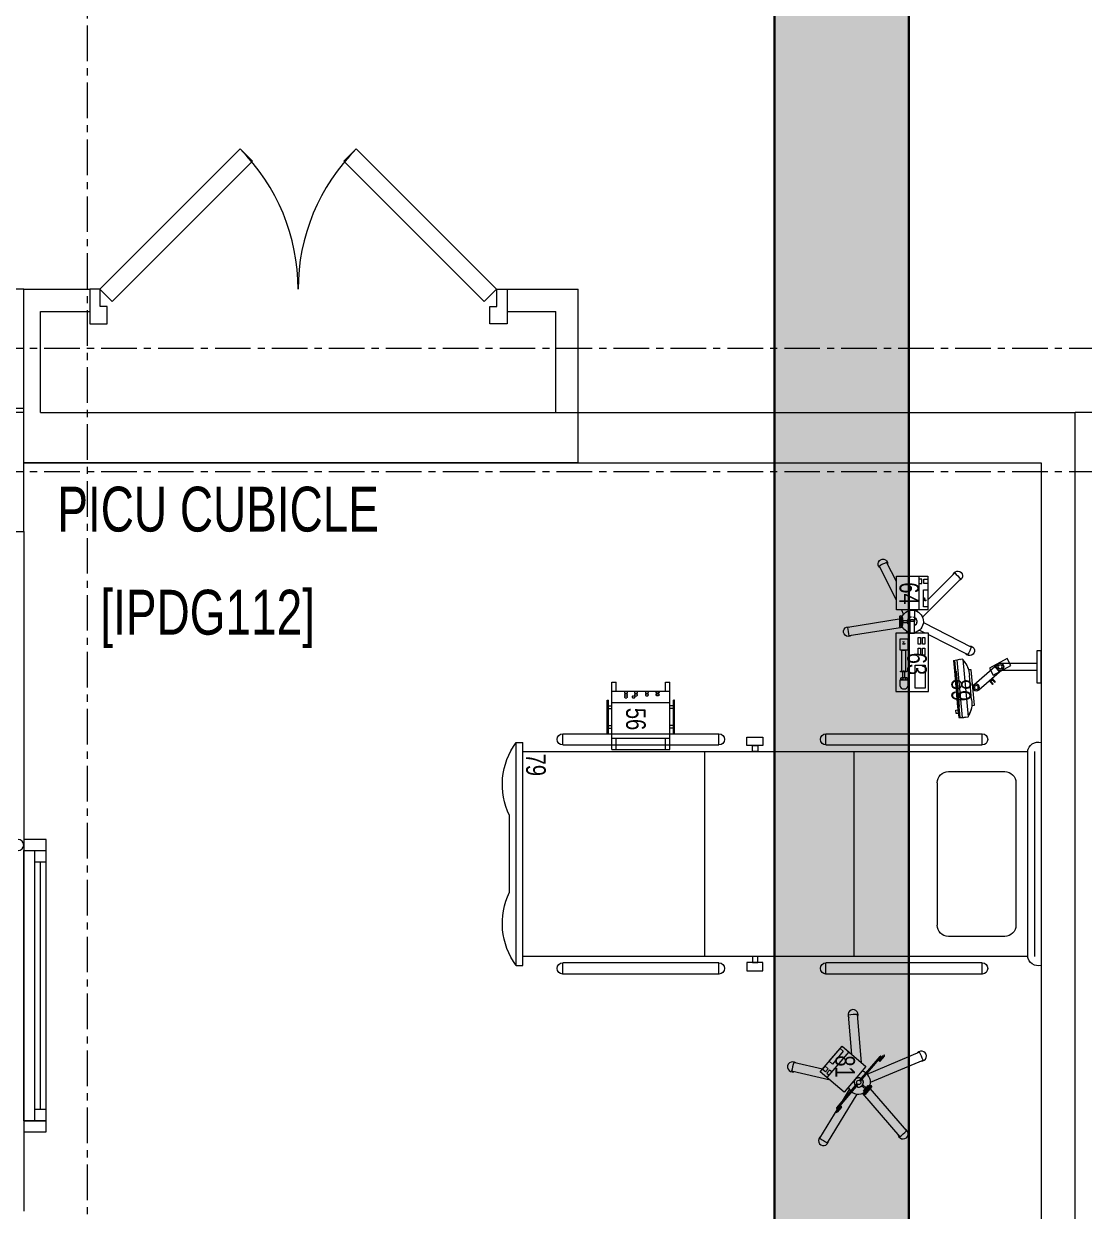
# Model space of a CAD drawing. Header units: millimetres. Extents: x 26027 to 581921, y 7230 to 233891.
# Drawn here: x 473314 to 478045, y 197198 to 202494 of the extents above; entities that cross this region are included whole.
import ezdxf

# ---------------------------------------------------------------- set-up
doc = ezdxf.new("R2010")
doc.units = ezdxf.units.MM
doc.header["$LTSCALE"] = 5
doc.linetypes.add('CENTER', pattern=[50.8, 31.75, -6.35, 6.35, -6.35])
doc.linetypes.add('HIDDEN2', pattern=[0.1875, 0.125, -0.0625])
for name, color, linetype, lineweight in [('01-Ground Floor$0$RE.A-opening-wood-door', 252, 'Continuous', 0), ('72_EGR_BASE_TEXT', 252, 'Continuous', 5), ('Aluminum', 252, 'Continuous', 5), ('E-ELEC-EQPM-2', 85, 'Continuous', 30), ('Medical Equipment and Furniture', 252, 'Continuous', 0), ('Medical Equipment and Furniture1', 252, 'Continuous', 5), ('Medical Equipment and Furniture2', 252, 'Continuous', 13), ('Proj', 252, 'HIDDEN2', 5), ('Structure', 252, 'Continuous', 5), ('Walls', 252, 'Continuous', 5), ('Wooden Joinery', 252, 'Continuous', 5)]:
    doc.layers.add(name, color=color, linetype=linetype, lineweight=lineweight)
doc.layers.add('axes', color=252, linetype='Continuous')
doc.layers.add('E-PW', color=7, linetype='Continuous', lineweight=30, true_color=0x4e7e3e)
doc.layers.add('EXF', color=7, linetype='Continuous', lineweight=30, true_color=0x4e7e3e)
doc.styles.add('list_ghTextstyle', font='romans.shx', dxfattribs={"height": 0.25})
doc.styles.add('X3G_ENTITY_257CFD', font='swisscl.ttf', dxfattribs={"height": 200})
doc.styles.add('X3G_ENTITY_2587EA', font='swisscl.ttf', dxfattribs={"height": 200})
pattern_1 = [(0, (368880, 104830), (63.5, 63.5), [31.75, -95.25]), (90, (368895.875, 104814.125), (-63.5, 63.5), [31.75, -95.25])]

# ---------------------------------------------------------------- blocks, each defined once
blk = doc.blocks.new('IC.1')
at = {"layer": 'Medical Equipment and Furniture1'}
for p, q in [((42.4872, -10.88), (41.4928, -10.88)), ((42.4472, -10.91), (41.5328, -10.91)), ((42.4472, -10.91), (41.5328, -10.91)), ((42.4472, -10.91), (41.5328, -10.91)), ((41.5328, -10.94), (41.5328, -13.1914)), ((42.4472, -10.94), (41.5328, -10.94)), ((42.4472, -13.1914), (42.4472, -10.94)), ((42.3077, -10.9923), (41.6724, -10.9923)), ((41.6224, -11.0423), (41.6224, -11.2937)), ((42.3577, -11.2937), (42.3577, -11.0423)), ((41.4542, -11.1429), (41.4542, -11.8396)), ((41.4542, -11.1429), (41.5042, -11.1429)), ((41.5042, -11.1429), (41.5042, -11.8396)), ((42.4759, -11.1429), (42.5259, -11.1429)), ((42.4759, -11.8396), (42.4759, -11.1429)), ((42.5259, -11.8396), (42.5259, -11.1429)), ((42.3077, -11.3437), (41.6724, -11.3437)), ((41.5328, -11.7137), (42.4472, -11.7137)), ((41.4542, -11.8396), (41.5042, -11.8396)), ((42.4759, -11.8396), (42.5259, -11.8396)), ((41.5328, -12.0657), (42.4472, -12.0657)), ((41.4542, -12.3172), (41.4542, -13.0139)), ((41.4542, -12.3172), (41.5042, -12.3172)), ((41.5042, -12.3172), (41.5042, -13.0139)), ((42.4759, -12.3172), (42.5259, -12.3172)), ((42.4759, -13.0139), (42.4759, -12.3172)), ((42.5259, -13.0139), (42.5259, -12.3172)), ((41.5328, -12.3807), (42.4472, -12.3807)), ((41.4542, -13.0139), (41.5042, -13.0139)), ((42.4759, -13.0139), (42.5259, -13.0139)), ((41.4928, -13.1914), (42.4872, -13.1914)), ((41.4928, -13.2214), (41.4928, -13.1914)), ((41.4928, -13.2214), (42.4872, -13.2214)), ((42.4872, -13.2214), (42.4872, -13.1914)), ((41.8192, -13.2514), (42.1609, -13.2514))]:
    blk.add_line(p, q, dxfattribs=at)
for points in [[(41.4689, -12.1927), (41.4689, -12.1212), (41.5064, -12.1212), (41.5064, -12.1927)], [(42.5112, -12.1927), (42.5112, -12.1212), (42.4737, -12.1212), (42.4737, -12.1927)], [(41.5064, -12.1674), (41.5064, -12.1434), (41.5328, -12.1434), (41.5328, -12.1674)], [(42.4737, -12.1674), (42.4737, -12.1434), (42.4472, -12.1434), (42.4472, -12.1674)]]:
    blk.add_lwpolyline(points, close=True, dxfattribs=at)
for centre, radius, start, end in [((41.539, -10.8926), 0.0478, 164.7401, 262.6401), ((42.4411, -10.8926), 0.0478, 277.3599, 15.2599), ((41.6724, -11.0423), 0.05, 90, 180), ((42.3077, -11.0423), 0.05, 0, 90), ((41.4792, -11.1429), 0.025, 0, 180), ((42.5009, -11.1429), 0.025, 0, 180), ((41.6724, -11.2937), 0.05, 180, 270), ((42.3077, -11.2937), 0.05, 270, 0), ((41.4792, -11.8396), 0.025, 180, 0), ((42.5009, -11.8396), 0.025, 180, 0), ((41.4792, -12.3172), 0.025, 0, 180), ((42.5009, -12.3172), 0.025, 0, 180), ((41.4792, -13.0139), 0.025, 180, 0), ((42.5009, -13.0139), 0.025, 180, 0), ((41.6806, -12.9691), 0.3145, 233.3488, 296.1464), ((42.2995, -12.9691), 0.3145, 243.8536, 306.6512)]:
    blk.add_arc(centre, radius, start, end, dxfattribs=at)
blk = doc.blocks.new('Syringe')
at = {"layer": 'Medical Equipment and Furniture2', "color": 254}
for points in [[(42.9739, -11.5277), (42.7139, -11.5277), (42.7139, -11.3827), (42.9739, -11.3827), (42.9739, -11.5277)], [(42.7384, -11.5086), (42.7658, -11.5086), (42.7658, -11.475), (42.7384, -11.475)], [(42.779, -11.4899), (42.779, -11.487), (42.7748, -11.487), (42.7748, -11.5), (42.779, -11.5), (42.779, -11.497)], [(42.8023, -11.4899), (42.779, -11.4899)], [(42.8055, -11.4851), (42.8055, -11.48), (42.8023, -11.48), (42.8023, -11.5069), (42.8055, -11.5069), (42.8055, -11.5019)], [(42.8055, -11.5019), (42.8984, -11.5019), (42.8984, -11.4851), (42.8055, -11.4851)], [(42.8055, -11.4899), (42.8055, -11.497)], [(42.8055, -11.497), (42.8055, -11.4899)], [(42.8055, -11.497), (42.8055, -11.4899)], [(42.779, -11.497), (42.8023, -11.497)]]:
    blk.add_lwpolyline(points, dxfattribs=at)
for points in [[(42.8312, -11.3974), (42.7289, -11.3974), (42.7289, -11.4415), (42.8312, -11.4415)], [(42.9073, -11.3985), (42.8765, -11.3985), (42.8765, -11.4091), (42.9073, -11.4091)], [(42.9073, -11.4175), (42.8765, -11.4175), (42.8765, -11.4281), (42.9073, -11.4281)], [(42.956, -11.3985), (42.9252, -11.3985), (42.9252, -11.4091), (42.956, -11.4091)], [(42.956, -11.4175), (42.9252, -11.4175), (42.9252, -11.4281), (42.956, -11.4281)], [(42.7748, -11.487), (42.7658, -11.487), (42.7658, -11.4777), (42.7748, -11.4777)], [(42.9498, -11.475), (42.8984, -11.475), (42.8984, -11.5086), (42.9498, -11.5086)], [(42.7748, -11.4967), (42.7658, -11.4967), (42.7658, -11.5059), (42.7748, -11.5059)]]:
    blk.add_lwpolyline(points, close=True, dxfattribs=at)
at = {"layer": 'Medical Equipment and Furniture2', "color": 254, "extrusion": (0, 0, -1)}
blk.add_ellipse((42.7384, -11.4918), major_axis=(0, 0.0168), ratio=0.733735, start_param=3.141593, end_param=6.283185, dxfattribs=at)
blk = doc.blocks.new('Infusion')
at = {"layer": 'Medical Equipment and Furniture2', "color": 254}
for points in [[(43.0793, -11.3852), (43.0793, -11.5252), (43.2293, -11.5252), (43.2293, -11.3852), (43.0793, -11.3852)], [(43.1962, -11.4242), (43.1962, -11.4114), (43.215, -11.4114), (43.215, -11.4242)]]:
    blk.add_lwpolyline(points, dxfattribs=at)
for points in [[(43.0793, -11.3852), (43.0793, -11.4242), (43.2293, -11.4242), (43.2293, -11.3852)], [(43.0927, -11.3852), (43.0927, -11.404), (43.1673, -11.404), (43.1673, -11.3852)], [(43.1962, -11.3852), (43.1962, -11.4027), (43.215, -11.4027), (43.215, -11.3852)]]:
    blk.add_lwpolyline(points, close=True, dxfattribs=at)
blk = doc.blocks.new('Infusion Syringe')
at = {"layer": 'Medical Equipment and Furniture1'}
for p, q in [((42.9683, -11.3827), (42.8788, -11.2071)), ((43.0225, -11.4053), (42.9127, -11.1899)), ((43.0459, -11.409), (43.2169, -11.238)), ((43.1234, -11.3852), (43.2437, -11.2649)), ((42.9886, -11.4225), (42.9765, -11.3988)), ((43.0124, -11.4411), (43.017, -11.4365)), ((43.0234, -11.4354), (43.017, -11.4365)), ((43.0357, -11.4374), (43.0414, -11.4403)), ((43.0444, -11.4461), (43.0414, -11.4403)), ((43.0728, -11.4359), (43.0766, -11.432)), ((42.9753, -11.4431), (42.9739, -11.4433)), ((42.9838, -11.4812), (42.9765, -11.4824)), ((43.0175, -11.473), (43.0233, -11.476)), ((43.0297, -11.4749), (43.0233, -11.476)), ((43.0407, -11.4693), (43.0453, -11.4647)), ((43.0463, -11.4583), (43.0453, -11.4647)), ((43.0592, -11.4932), (43.0766, -11.502)), ((43.0791, -11.4595), (43.0793, -11.4596)), ((43.0006, -11.498), (42.9627, -11.7368)), ((43.0381, -11.5039), (43.0003, -11.7427)), ((43.1221, -11.5252), (43.2746, -11.6029)), ((43.2058, -11.5252), (43.2919, -11.5691))]:
    blk.add_line(p, q, dxfattribs=at)
for points in [[(43.0266, -11.4455), (43.0266, -11.4649), (42.9739, -11.4649), (42.9739, -11.4455)], [(43.0266, -11.4455), (43.0266, -11.4649), (43.0793, -11.4649), (43.0793, -11.4455)], [(43.043, -11.4963), (43.043, -11.5009), (43.0102, -11.5009), (43.0102, -11.4963)]]:
    blk.add_lwpolyline(points, close=True, dxfattribs=at)
for points in [[(43.0302, -11.4759), (43.0302, -11.4963), (43.0229, -11.4963), (43.0229, -11.4759)], [(43.0046, -11.5009), (43.0485, -11.5009)], [(43.0485, -11.5116), (43.0046, -11.5116)]]:
    blk.add_lwpolyline(points, dxfattribs=at)
for centre, radius, start, end in [((42.8958, -11.1985), 0.0214, 359.734, 234.266), ((43.0266, -11.4552), 0.2881, 113.2187, 120.7813), ((43.2303, -11.2515), 0.0214, 287.734, 162.266), ((43.0266, -11.4552), 0.2881, 41.2187, 48.7813), ((43.0266, -11.4552), 0.0501, 296.8163, 169.3714), ((43.0266, -11.4552), 0.021, 6.8276, 152.4616), ((43.0266, -11.4552), 0.0501, 190.6286, 243.1837), ((43.0266, -11.4552), 0.021, 207.5384, 353.1724), ((43.0266, -11.4552), 0.00972, 270, 90), ((43.2833, -11.586), 0.0214, 215.734, 90.266), ((43.0266, -11.4552), 0.2881, 329.2187, 336.7813), ((42.9815, -11.7398), 0.0214, 143.734, 18.266), ((43.0266, -11.4552), 0.2881, 257.2187, 264.7813)]:
    blk.add_arc(centre, radius, start, end, dxfattribs=at)
for centre in [(43.0046, -11.5062), (43.0101, -11.5062), (43.0156, -11.5062), (43.0211, -11.5062), (43.0266, -11.5062), (43.0321, -11.5062), (43.0375, -11.5062), (43.043, -11.5062), (43.0485, -11.5062)]:
    blk.add_ellipse(centre, major_axis=(0, -0.00537), ratio=0.510594, start_param=3.141593, end_param=9.424778, dxfattribs=at)
for name in ['Syringe', 'Infusion']:
    blk.add_blockref(name, (0, 0), dxfattribs=at)
blk = doc.blocks.new('IC.5')
at = {"layer": 'Medical Equipment and Furniture2', "color": 254}
for points in [[(31.601, -27.8325), (31.5106, -27.9394), (31.3961, -27.8425), (31.4865, -27.7356), (31.601, -27.8325)], [(31.4866, -27.7868), (31.4949, -27.777), (31.4805, -27.7649), (31.4723, -27.7746)]]:
    blk.add_lwpolyline(points, dxfattribs=at)
for points in [[(31.601, -27.8325), (31.5758, -27.8623), (31.4613, -27.7654), (31.4865, -27.7356)], [(31.5118, -27.757), (31.5005, -27.7703), (31.4862, -27.7582), (31.4974, -27.7449)], [(31.5908, -27.8238), (31.5786, -27.8382), (31.5217, -27.79), (31.5338, -27.7757)]]:
    blk.add_lwpolyline(points, close=True, dxfattribs=at)
blk = doc.blocks.new('IC.5 on Trolley')
at = {"layer": 'Medical Equipment and Furniture1'}
for p, q in [((31.4491, -27.7798), (31.4897, -27.6072)), ((31.4983, -27.7455), (31.5287, -27.6163)), ((31.3241, -27.8134), (31.1908, -27.7326)), ((31.3877, -27.8988), (31.1701, -27.7668)), ((31.3331, -27.8257), (31.3102, -27.8063)), ((31.3299, -27.8295), (31.307, -27.8101)), ((31.4309, -27.9028), (31.3236, -27.812)), ((31.4342, -27.899), (31.3268, -27.8081)), ((31.4084, -27.8646), (31.3558, -27.8327)), ((31.4203, -27.9024), (31.4217, -27.8961)), ((31.4224, -27.8955), (31.4217, -27.8961)), ((31.4267, -27.8918), (31.4262, -27.8922)), ((31.4381, -27.887), (31.4445, -27.8865)), ((31.4501, -27.8899), (31.4445, -27.8865)), ((31.4485, -27.9111), (31.5558, -28.002)), ((31.4582, -27.8992), (31.4607, -27.9052)), ((31.4592, -27.9115), (31.4607, -27.9052)), ((31.5272, -27.9198), (31.7436, -27.9018)), ((31.5637, -27.8766), (31.7403, -27.8619)), ((31.3897, -27.9237), (31.1969, -28.0898)), ((31.4119, -27.9573), (31.223, -28.1201)), ((31.4213, -27.9147), (31.4238, -27.9207)), ((31.4293, -27.9241), (31.4238, -27.9207)), ((31.4401, -27.9597), (31.5386, -28.1944)), ((31.4414, -27.9269), (31.4479, -27.9264)), ((31.4453, -27.9149), (31.5526, -28.0058)), ((31.4528, -27.9221), (31.4479, -27.9264)), ((31.477, -27.9442), (31.5755, -28.1789)), ((31.49, -27.9229), (31.491, -27.9228)), ((31.5343, -28.0025), (31.5572, -28.0219)), ((31.5375, -27.9987), (31.5604, -28.0181))]:
    blk.add_line(p, q, dxfattribs=at)
for points in [[(31.42, -27.9642), (31.3865, -27.9358)], [(31.3935, -27.9276), (31.427, -27.956)], [(31.4291, -27.9251), (31.416, -27.9407), (31.4104, -27.936), (31.4235, -27.9204)]]:
    blk.add_lwpolyline(points, dxfattribs=at)
blk.add_lwpolyline([(31.4257, -27.949), (31.4227, -27.9524), (31.3977, -27.9312), (31.4006, -27.9278)], close=True, dxfattribs=at)
blk.add_circle((31.4397, -27.907), 0.00972, dxfattribs=at)
for centre, radius, start, end in [((31.5092, -27.6118), 0.0225, 319.4884, 194.0205), ((31.4397, -27.907), 0.3033, 72.9732, 80.5358), ((31.1804, -27.7497), 0.0225, 31.4884, 266.0205), ((31.4397, -27.907), 0.3033, 144.9732, 152.5358), ((31.3086, -27.8082), 0.0025, 49.7545, 229.7545), ((31.3216, -27.8134), 0.0025, 269.5762, 49.7545), ((31.3252, -27.8101), 0.0025, 49.7545, 229.7545), ((31.3315, -27.8276), 0.0025, 229.7545, 49.7545), ((31.3343, -27.8243), 0.0025, 49.7545, 187.0501), ((31.7419, -27.8818), 0.0225, 247.4884, 122.0205), ((31.4397, -27.907), 0.0527, 116.2434, 202.9382), ((31.4397, -27.907), 0.021, 146.5821, 312.9269), ((31.4397, -27.907), 0.021, 326.5821, 132.9269), ((31.4397, -27.907), 0.3033, 0.9732, 8.5358), ((31.4397, -27.907), 0.0527, 256.5708, 343.2656), ((31.5359, -28.0006), 0.0025, 49.7545, 229.7545), ((31.5387, -27.9973), 0.0025, 272.4588, 49.7545), ((31.5515, -28.008), 0.0025, 49.7545, 189.9328), ((31.5542, -28.0039), 0.0025, 229.7545, 49.7545), ((31.5588, -28.02), 0.0025, 229.7545, 49.7545), ((31.21, -28.1049), 0.0225, 103.4884, 338.0205), ((31.4397, -27.907), 0.3033, 216.9732, 224.5358), ((31.557, -28.1866), 0.0225, 175.4884, 50.0205), ((31.4397, -27.907), 0.3033, 288.9732, 296.5358)]:
    blk.add_arc(centre, radius, start, end, dxfattribs=at)
for centre in [(31.39, -27.9317), (31.3942, -27.9353), (31.3984, -27.9388), (31.4026, -27.9424), (31.4067, -27.9459), (31.4109, -27.9495), (31.4151, -27.953), (31.4193, -27.9566), (31.4235, -27.9601)]:
    blk.add_ellipse(centre, major_axis=(0.00347, 0.0041), ratio=0.510594, dxfattribs=at)
blk.add_blockref('IC.5', (0, 0), dxfattribs=at)
blk = doc.blocks.new('ME17423-P')
at = {"layer": 'Medical Equipment and Furniture1'}
for p, q in [((0.26, 0), (0, 0)), ((0, 0), (0, -0.3)), ((0.02, 0), (0.02, -0.05)), ((0.24, 0), (0.24, -0.05)), ((0.26, 0), (0.26, -0.3)), ((0.26, -0.05), (0, -0.05)), ((0.24, -0.02), (0.02, -0.02)), ((-0.02, -0.07), (-0.02, -0.22)), ((-0.02, -0.07), (-0.015, -0.07)), ((-0.015, -0.07), (-0.015, -0.22)), ((-0.015, -0.095), (0, -0.095)), ((0.275, -0.095), (0.26, -0.095)), ((0.275, -0.07), (0.275, -0.22)), ((0.28, -0.07), (0.275, -0.07)), ((0.28, -0.07), (0.28, -0.22)), ((-0.015, -0.1075), (0, -0.1075)), ((0.275, -0.1075), (0.26, -0.1075)), ((-0.015, -0.1825), (0, -0.1825)), ((-0.015, -0.195), (0, -0.195)), ((0.26, -0.21), (0, -0.21)), ((0.275, -0.1825), (0.26, -0.1825)), ((0.275, -0.195), (0.26, -0.195)), ((-0.02, -0.22), (-0.015, -0.22)), ((0.26, -0.26), (0, -0.26)), ((0.02, -0.26), (0.02, -0.3)), ((0.24, -0.26), (0.24, -0.3)), ((0.28, -0.22), (0.275, -0.22)), ((0.02, -0.3), (0, -0.3)), ((0.26, -0.3), (0.24, -0.3))]:
    blk.add_line(p, q, dxfattribs=at)
for points in [[(0.0623, -0.2435, -0.14448), (0.0618, -0.2451, -0.107176), (0.0603, -0.2466, -0.077753), (0.0582, -0.2475, -0.064938), (0.0555, -0.2479, -0.064938), (0.0528, -0.2475, -0.077753), (0.0508, -0.2466, -0.107176), (0.0492, -0.2451, -0.14448), (0.0488, -0.2435, -0.14448), (0.0492, -0.242, -0.107176), (0.0508, -0.2405, -0.077753), (0.0528, -0.2396, -0.064938), (0.0555, -0.2392, -0.064938), (0.0582, -0.2396, -0.077753), (0.0603, -0.2405, -0.107176), (0.0618, -0.242, -0.14448)], [(0.0623, -0.2529, -0.14448), (0.0618, -0.2544, -0.107176), (0.0603, -0.2559, -0.077753), (0.0582, -0.2568, -0.064938), (0.0555, -0.2572, -0.064938), (0.0528, -0.2568, -0.077753), (0.0508, -0.2559, -0.107176), (0.0492, -0.2544, -0.14448), (0.0488, -0.2529, -0.14448), (0.0492, -0.2513, -0.107176), (0.0508, -0.2498, -0.077753), (0.0528, -0.2489, -0.064938), (0.0555, -0.2485, -0.064938), (0.0582, -0.2489, -0.077753), (0.0603, -0.2498, -0.107176), (0.0618, -0.2513, -0.14448)]]:
    blk.add_lwpolyline(points, format="xyb", close=True, dxfattribs=at)
for centre, radius, start, end in [((0.0991, -0.2435), 0.00284, 147.1153, 180), ((0.0991, -0.2435), 0.00284, 180, 212.8847), ((0.0991, -0.2529), 0.00284, 147.1153, 180), ((0.0991, -0.2529), 0.00284, 180, 212.8847), ((0.101, -0.2447), 0.00507, 122.6457, 147.1153), ((0.101, -0.2423), 0.00507, 212.8847, 237.3543), ((0.101, -0.2541), 0.00507, 122.6457, 147.1153), ((0.101, -0.2517), 0.00507, 212.8847, 237.3543), ((0.1022, -0.2467), 0.00735, 104.8618, 122.6457), ((0.1022, -0.2404), 0.00735, 237.3543, 255.1382), ((0.1022, -0.256), 0.00735, 104.8618, 122.6457), ((0.1022, -0.2497), 0.00735, 237.3543, 255.1382), ((0.103, -0.2497), 0.0105, 90, 104.8618), ((0.103, -0.2374), 0.0105, 255.1382, 270), ((0.103, -0.259), 0.0105, 90, 104.8618), ((0.103, -0.2467), 0.0105, 255.1382, 270), ((0.103, -0.2497), 0.0105, 75.1382, 90), ((0.103, -0.2374), 0.0105, 270, 284.8618), ((0.103, -0.259), 0.0105, 75.1382, 90), ((0.103, -0.2467), 0.0105, 270, 284.8618), ((0.1039, -0.2467), 0.00735, 57.3543, 75.1382), ((0.1039, -0.2404), 0.00735, 284.8618, 302.6457), ((0.1039, -0.256), 0.00735, 57.3543, 75.1382), ((0.1039, -0.2497), 0.00735, 284.8618, 302.6457), ((0.1051, -0.2447), 0.00507, 32.8847, 57.3543), ((0.1051, -0.2423), 0.00507, 302.6457, 327.1153), ((0.1051, -0.2541), 0.00507, 32.8847, 57.3543), ((0.1051, -0.2517), 0.00507, 302.6457, 327.1153), ((0.107, -0.2435), 0.00284, 0, 32.8847), ((0.107, -0.2435), 0.00284, 327.1153, 360), ((0.107, -0.2529), 0.00284, 0, 32.8847), ((0.107, -0.2529), 0.00284, 327.1153, 360), ((0.1475, -0.2435), 0.00284, 147.1153, 180), ((0.1475, -0.2435), 0.00284, 180, 212.8847), ((0.1475, -0.2529), 0.00284, 147.1153, 180), ((0.1475, -0.2529), 0.00284, 180, 212.8847), ((0.1494, -0.2447), 0.00507, 122.6457, 147.1153), ((0.1494, -0.2423), 0.00507, 212.8847, 237.3543), ((0.1494, -0.2541), 0.00507, 122.6457, 147.1153), ((0.1494, -0.2517), 0.00507, 212.8847, 237.3543), ((0.1506, -0.2467), 0.00735, 104.8618, 122.6457), ((0.1506, -0.2404), 0.00735, 237.3543, 255.1382), ((0.1506, -0.256), 0.00735, 104.8618, 122.6457), ((0.1506, -0.2497), 0.00735, 237.3543, 255.1382), ((0.1514, -0.2497), 0.0105, 90, 104.8618), ((0.1514, -0.2374), 0.0105, 255.1382, 270), ((0.1514, -0.259), 0.0105, 90, 104.8618), ((0.1514, -0.2467), 0.0105, 255.1382, 270), ((0.1514, -0.2497), 0.0105, 75.1382, 90), ((0.1514, -0.2374), 0.0105, 270, 284.8618), ((0.1514, -0.259), 0.0105, 75.1382, 90), ((0.1514, -0.2467), 0.0105, 270, 284.8618), ((0.1522, -0.2467), 0.00735, 57.3543, 75.1382), ((0.1522, -0.2404), 0.00735, 284.8618, 302.6457), ((0.1522, -0.256), 0.00735, 57.3543, 75.1382), ((0.1522, -0.2497), 0.00735, 284.8618, 302.6457), ((0.1585, -0.2342), 0.00284, 147.1153, 180), ((0.1585, -0.2342), 0.00284, 180, 212.8847), ((0.1604, -0.2354), 0.00507, 122.6457, 147.1153), ((0.1604, -0.233), 0.00507, 212.8847, 237.3543), ((0.1534, -0.2447), 0.00507, 32.8847, 57.3543), ((0.1534, -0.2423), 0.00507, 302.6457, 327.1153), ((0.1534, -0.2541), 0.00507, 32.8847, 57.3543), ((0.1534, -0.2517), 0.00507, 302.6457, 327.1153), ((0.1616, -0.2373), 0.00735, 104.8618, 122.6457), ((0.1616, -0.2311), 0.00735, 237.3543, 255.1382), ((0.1553, -0.2435), 0.00284, 0, 32.8847), ((0.1553, -0.2435), 0.00284, 327.1153, 360), ((0.1553, -0.2529), 0.00284, 0, 32.8847), ((0.1553, -0.2529), 0.00284, 327.1153, 360), ((0.1624, -0.2404), 0.0105, 90, 104.8618), ((0.1624, -0.228), 0.0105, 255.1382, 270), ((0.1624, -0.2404), 0.0105, 75.1382, 90), ((0.1624, -0.228), 0.0105, 270, 284.8618), ((0.1632, -0.2373), 0.00735, 57.3543, 75.1382), ((0.1632, -0.2311), 0.00735, 284.8618, 302.6457), ((0.1645, -0.2354), 0.00507, 32.8847, 57.3543), ((0.1645, -0.233), 0.00507, 302.6457, 327.1153), ((0.1663, -0.2342), 0.00284, 0, 32.8847), ((0.1663, -0.2342), 0.00284, 327.1153, 0), ((0.1927, -0.2342), 0.00284, 147.1153, 180), ((0.1927, -0.2342), 0.00284, 180, 212.8847), ((0.1927, -0.2435), 0.00284, 147.1153, 180), ((0.1927, -0.2435), 0.00284, 180, 212.8847), ((0.1927, -0.2529), 0.00284, 147.1153, 180), ((0.1927, -0.2529), 0.00284, 180, 212.8847), ((0.1945, -0.2354), 0.00507, 122.6457, 147.1153), ((0.1945, -0.233), 0.00507, 212.8847, 237.3543), ((0.1945, -0.2447), 0.00507, 122.6457, 147.1153), ((0.1945, -0.2423), 0.00507, 212.8847, 237.3543), ((0.1945, -0.2541), 0.00507, 122.6457, 147.1153), ((0.1945, -0.2517), 0.00507, 212.8847, 237.3543), ((0.1958, -0.2373), 0.00735, 104.8618, 122.6457), ((0.1958, -0.2311), 0.00735, 237.3543, 255.1382), ((0.1958, -0.2467), 0.00735, 104.8618, 122.6457), ((0.1958, -0.2404), 0.00735, 237.3543, 255.1382), ((0.1958, -0.256), 0.00735, 104.8618, 122.6457), ((0.1958, -0.2497), 0.00735, 237.3543, 255.1382), ((0.1966, -0.2404), 0.0105, 90, 104.8618), ((0.1966, -0.228), 0.0105, 255.1382, 270), ((0.1966, -0.2497), 0.0105, 90, 104.8618), ((0.1966, -0.2374), 0.0105, 255.1382, 270), ((0.1966, -0.259), 0.0105, 90, 104.8618), ((0.1966, -0.2467), 0.0105, 255.1382, 270), ((0.1966, -0.2404), 0.0105, 75.1382, 90), ((0.1966, -0.228), 0.0105, 270, 284.8618), ((0.1966, -0.2497), 0.0105, 75.1382, 90), ((0.1966, -0.2374), 0.0105, 270, 284.8618), ((0.1966, -0.259), 0.0105, 75.1382, 90), ((0.1966, -0.2467), 0.0105, 270, 284.8618), ((0.1974, -0.2373), 0.00735, 57.3543, 75.1382), ((0.1974, -0.2311), 0.00735, 284.8618, 302.6457), ((0.1974, -0.2467), 0.00735, 57.3543, 75.1382), ((0.1974, -0.2404), 0.00735, 284.8618, 302.6457), ((0.1974, -0.256), 0.00735, 57.3543, 75.1382), ((0.1974, -0.2497), 0.00735, 284.8618, 302.6457), ((0.1986, -0.2354), 0.00507, 32.8847, 57.3543), ((0.1986, -0.233), 0.00507, 302.6457, 327.1153), ((0.1986, -0.2447), 0.00507, 32.8847, 57.3543), ((0.1986, -0.2423), 0.00507, 302.6457, 327.1153), ((0.1986, -0.2541), 0.00507, 32.8847, 57.3543), ((0.1986, -0.2517), 0.00507, 302.6457, 327.1153), ((0.2005, -0.2342), 0.00284, 0, 32.8847), ((0.2005, -0.2342), 0.00284, 327.1153, 360), ((0.2005, -0.2435), 0.00284, 0, 32.8847), ((0.2005, -0.2435), 0.00284, 327.1153, 360), ((0.2005, -0.2529), 0.00284, 0, 32.8847), ((0.2005, -0.2529), 0.00284, 327.1153, 360)]:
    blk.add_arc(centre, radius, start, end, dxfattribs=at)
blk = doc.blocks.new('IC.4')
at = {"layer": 'Medical Equipment and Furniture1'}
for p, q in [((31.2175, -28.0475), (31.214, -28.0706)), ((31.2152, -28.0625), (31.4716, -28.0865)), ((31.2152, -28.0625), (31.2652, -28.0672)), ((31.2167, -28.0528), (31.4722, -28.0766)), ((31.2175, -28.0475), (31.266, -28.052)), ((31.2653, -28.0595), (31.266, -28.0521)), ((31.2653, -28.0595), (31.266, -28.0521)), ((31.2653, -28.0595), (31.4231, -28.0741)), ((31.266, -28.0521), (31.4238, -28.0667)), ((31.4238, -28.0667), (31.4231, -28.0741)), ((31.4238, -28.0667), (31.4233, -28.0721)), ((31.4238, -28.0667), (31.4724, -28.0712)), ((31.4724, -28.0712), (31.4715, -28.0946)), ((31.2125, -28.0897), (31.2131, -28.0787)), ((31.2125, -28.0897), (31.2131, -28.0787)), ((31.4683, -28.1146), (31.2135, -28.0909)), ((31.2174, -28.0912), (31.2135, -28.0909)), ((31.2591, -28.1266), (31.2601, -28.1153)), ((31.2591, -28.1266), (31.2601, -28.1154)), ((31.3924, -28.1291), (31.2853, -28.1192)), ((31.4683, -28.1146), (31.4643, -28.1143)), ((31.4709, -28.1027), (31.4695, -28.1137)), ((31.4709, -28.1027), (31.4695, -28.1137)), ((31.3256, -28.1392), (31.2451, -28.2325)), ((31.4169, -28.1412), (31.2591, -28.1266)), ((31.4169, -28.1412), (31.2591, -28.1266)), ((31.2698, -28.2538), (31.3503, -28.1605)), ((31.4179, -28.13), (31.4169, -28.1412)), ((31.4179, -28.13), (31.4169, -28.1412)), ((31.2095, -28.2871), (31.2519, -28.209)), ((31.2826, -28.2257), (31.2401, -28.3037)), ((31.2519, -28.209), (31.2826, -28.2257)), ((31.2985, -28.2206), (31.3144, -28.2343)), ((31.3049, -28.2217), (31.3107, -28.2149)), ((31.3166, -28.2318), (31.3049, -28.2217)), ((31.3087, -28.2087), (31.3246, -28.2225)), ((31.3224, -28.225), (31.3107, -28.2149)), ((31.3246, -28.2225), (31.3224, -28.225)), ((31.2451, -28.2325), (31.2297, -28.2503)), ((31.2297, -28.2503), (31.2297, -28.4193)), ((31.2451, -28.2325), (31.2698, -28.2538)), ((31.2623, -28.2624), (31.2698, -28.2538)), ((31.2623, -28.4193), (31.2623, -28.2564)), ((31.3144, -28.2343), (31.3166, -28.2318)), ((31.2401, -28.3037), (31.2095, -28.2871)), ((31.2623, -28.3628), (31.2623, -28.3284)), ((31.2297, -28.4193), (31.2623, -28.4193))]:
    blk.add_line(p, q, dxfattribs=at)
for points in [[(31.4384, -28.0681), (31.4536, -28.0695), (31.4545, -28.0605), (31.4392, -28.0591)], [(31.3181, -28.4193), (31.3181, -28.4389), (31.174, -28.4389), (31.174, -28.4193)]]:
    blk.add_lwpolyline(points, close=True, dxfattribs=at)
for centre, radius in [((31.338, -28.1499), 0.0146), ((31.338, -28.1499), 0.00861), ((31.246, -28.2564), 0.0146), ((31.246, -28.2564), 0.00861)]:
    blk.add_circle(centre, radius, dxfattribs=at)
for centre, radius, start, end in [((31.2197, -28.0753), 0.00743, 140.4817, 206.7323), ((31.2197, -28.0753), 0.00743, 140.4817, 206.7323), ((31.2136, -28.0897), 0.00112, 176.6688, 264.6688), ((31.2136, -28.0897), 0.00112, 176.6688, 264.6688), ((31.2885, -28.0151), 0.1042, 226.9662, 268.2917), ((31.2885, -28.0151), 0.1042, 226.9661, 254.2129), ((31.4085, -28.0262), 0.1042, 261.0939, 302.3365), ((31.4085, -28.0262), 0.1042, 275.1713, 302.3365), ((31.4684, -28.1135), 0.00113, 264.6459, 352.3503), ((31.4684, -28.1135), 0.00113, 264.6459, 352.3503), ((31.4648, -28.0982), 0.00761, 323.4774, 27.9842), ((31.4648, -28.0982), 0.00761, 323.4774, 27.9842), ((31.338, -28.1499), 0.0163, 319.187, 139.187), ((31.246, -28.2564), 0.0163, 180, 0)]:
    blk.add_arc(centre, radius, start, end, dxfattribs=at)

msp = doc.modelspace()

# ---------------------------------------------------------------- hatches: boundary and pattern name
at = {"layer": 'E-ELEC-EQPM-2'}
h = msp.add_hatch(dxfattribs=at)
h.set_pattern_fill('CROSS', color=85, scale=10)
h.set_pattern_definition(pattern_1)
edge = h.paths.add_edge_path()
edge.add_line((457685.6, 145694.3), (457685.6, 152806.1))
edge.add_line((457685.6, 152806.1), (462487.4, 152806.1))
edge.add_line((462487.4, 152806.1), (462487.4, 145900.9))
edge.add_line((462487.4, 145900.9), (462587.4, 145901.1))
edge.add_line((462587.4, 145901.1), (462587.4, 152806.1))
edge.add_line((462587.4, 152806.1), (464555.9, 152806.1))
edge.add_line((464555.9, 152806.1), (469284.4, 152806.1))
edge.add_line((469284.4, 152806.1), (471903.7, 152806.1))
edge.add_line((471903.7, 152806.1), (471903.7, 142653.2))
edge.add_line((471903.7, 142653.2), (478231.4, 142645.9))
edge.add_line((478231.4, 142645.9), (478231.4, 142845.2))
edge.add_line((478231.4, 142845.2), (472503.7, 142845.2))
edge.add_line((472503.7, 142845.2), (472503.7, 157840))
edge.add_line((472503.7, 157840), (472504, 159009.2))
edge.add_line((472504, 159009.2), (479768.6, 159009.2))
edge.add_line((479768.6, 159009.2), (479768.6, 159109.2))
edge.add_line((479768.6, 159109.2), (472503.7, 159109.2))
edge.add_line((472503.7, 159109.2), (472503.7, 169315.6))
edge.add_line((472503.7, 169315.6), (478921.1, 169315.6))
edge.add_line((478921.1, 169315.6), (484286.4, 169315.6))
edge.add_line((484286.4, 169315.6), (484286.4, 166351.2))
edge.add_line((484286.4, 166351.2), (484486.4, 166351.2))
edge.add_line((484486.4, 166351.2), (484486.4, 169515.6))
edge.add_line((484486.4, 169515.6), (479083.8, 169515.6))
edge.add_line((479083.8, 169515.6), (479083.8, 190946.9))
edge.add_line((479083.8, 190946.9), (479083.8, 191341.6))
edge.add_line((479083.8, 191341.6), (478883.8, 191341.6))
edge.add_line((478883.8, 191341.6), (478883.8, 195124.3))
edge.add_line((478883.8, 195124.3), (477262.4, 195124.3))
edge.add_line((477262.4, 195124.3), (477262.4, 205421.2))
edge.add_line((477262.4, 205421.2), (474368, 205421.2))
edge.add_line((474368, 205421.2), (469356.9, 205421.2))
edge.add_line((469356.9, 205421.2), (469256.9, 205421.2))
edge.add_line((469256.9, 205421.2), (469256.9, 204391.3))
edge.add_line((469256.9, 204391.3), (469856.9, 204391.3))
edge.add_line((469856.9, 204391.3), (469856.9, 204821.2))
edge.add_line((469856.9, 204821.2), (471179.3, 204821.2))
edge.add_line((471179.3, 204821.2), (471179.3, 204391.3))
edge.add_line((471179.3, 204391.3), (471779.3, 204391.3))
edge.add_line((471779.3, 204391.3), (471779.3, 204821.2))
edge.add_line((471779.3, 204821.2), (476662.4, 204821.2))
edge.add_line((476662.4, 204821.2), (476662.4, 194457.6))
edge.add_line((476662.4, 194457.6), (478283.8, 194457.6))
edge.add_line((478283.8, 194457.6), (478283.8, 169915.6))
edge.add_line((478283.8, 169915.6), (471903.7, 169915.6))
edge.add_line((471903.7, 169915.6), (471903.7, 159212))
edge.add_line((471903.7, 159212), (470513.7, 159212))
edge.add_line((470513.7, 159212), (470513.7, 159112))
edge.add_line((470513.7, 159112), (471903.7, 159112))
edge.add_line((471903.7, 159112), (471903.7, 153006.1))
edge.add_line((471903.7, 153006.1), (462587.4, 153006.1))
edge.add_line((462587.4, 153006.1), (462487.4, 152906.1))
edge.add_line((462487.4, 152906.1), (457585.6, 152906.1))
edge.add_line((457585.6, 152906.1), (457585.6, 145694.3))
at = {"layer": 'E-PW'}
h = msp.add_hatch(dxfattribs=at)
h.set_pattern_fill('CROSS', color=85, scale=10)
h.set_pattern_definition(pattern_1)
h.paths.add_polyline_path([(457585.6, 145694.3), (457585.6, 152906.1), (462487.4, 152906.1), (462587.4, 153006.1), (471903.7, 153006.1), (471903.7, 159112), (470513.7, 159112), (470513.7, 159212), (471903.7, 159212), (471903.7, 169915.6), (478283.8, 169915.6), (478283.8, 194457.6), (476662.4, 194457.6), (476662.4, 204821.2), (471779.3, 204821.2), (471779.3, 204391.3), (471179.3, 204391.3), (471179.3, 204821.2), (469856.9, 204821.2), (469856.9, 204391.3), (469256.9, 204391.3), (469256.9, 205421.2), (469356.9, 205421.2), (474368, 205421.2), (477262.4, 205421.2), (477262.4, 195124.3), (478883.8, 195124.3), (478883.8, 191341.6), (479083.8, 191341.6), (479083.8, 190946.9), (479083.8, 169515.6), (484486.4, 169515.6), (484486.4, 166351.2), (484286.4, 166351.2), (484286.4, 169315.6), (478921.1, 169315.6), (472503.7, 169315.6), (472503.7, 159109.2), (479768.6, 159109.2), (479768.6, 159009.2), (472504, 159009.2), (472503.7, 157840), (472503.7, 142845.2), (478231.4, 142845.2), (478231.4, 142645.9), (471903.7, 142653.2), (471903.7, 152806.1), (469284.4, 152806.1), (464555.9, 152806.1), (462587.4, 152806.1), (462587.4, 145901.1), (462487.4, 145900.9), (462487.4, 152806.1), (457685.6, 152806.1), (457685.6, 145694.3)])
at = {"layer": 'EXF'}
h = msp.add_hatch(dxfattribs=at)
h.set_pattern_fill('CROSS', color=256, scale=10)
edge = h.paths.add_edge_path()
edge.add_line((464555.9, 152806.1), (469284.4, 152806.1))
edge.add_line((469284.4, 152806.1), (471903.7, 152806.1))
edge.add_line((471903.7, 152806.1), (471903.7, 142653.2))
edge.add_line((471903.7, 142653.2), (478231.4, 142645.9))
edge.add_line((478231.4, 142645.9), (478231.4, 142845.2))
edge.add_line((478231.4, 142845.2), (472503.7, 142845.2))
edge.add_line((472503.7, 142845.2), (472503.7, 157840))
edge.add_line((472503.7, 157840), (472504, 159009.2))
edge.add_line((472504, 159009.2), (479768.6, 159009.2))
edge.add_line((479768.6, 159009.2), (479768.6, 159109.2))
edge.add_line((479768.6, 159109.2), (472503.7, 159109.2))
edge.add_line((472503.7, 159109.2), (472503.7, 169315.6))
edge.add_line((472503.7, 169315.6), (478921.1, 169315.6))
edge.add_line((478921.1, 169315.6), (484286.4, 169315.6))
edge.add_line((484286.4, 169315.6), (484286.4, 166351.2))
edge.add_line((484286.4, 166351.2), (484486.4, 166351.2))
edge.add_line((484486.4, 166351.2), (484486.4, 169515.6))
edge.add_line((484486.4, 169515.6), (479083.8, 169515.6))
edge.add_line((479083.8, 169515.6), (479083.8, 190946.9))
edge.add_line((479083.8, 190946.9), (479083.8, 191341.6))
edge.add_line((479083.8, 191341.6), (478883.8, 191341.6))
edge.add_line((478883.8, 191341.6), (478883.8, 195124.3))
edge.add_line((478883.8, 195124.3), (477262.4, 195124.3))
edge.add_line((477262.4, 195124.3), (477262.4, 205421.2))
edge.add_line((477262.4, 205421.2), (474368, 205421.2))
edge.add_line((474368, 205421.2), (469356.9, 205421.2))
edge.add_line((469356.9, 205421.2), (469256.9, 205421.2))
edge.add_line((469256.9, 205421.2), (469256.9, 204391.3))
edge.add_line((469256.9, 204391.3), (469856.9, 204391.3))
edge.add_line((469856.9, 204391.3), (469856.9, 204821.2))
edge.add_line((469856.9, 204821.2), (471179.3, 204821.2))
edge.add_line((471179.3, 204821.2), (471179.3, 204391.3))
edge.add_line((471179.3, 204391.3), (471779.3, 204391.3))
edge.add_line((471779.3, 204391.3), (471779.3, 204821.2))
edge.add_line((471779.3, 204821.2), (476662.4, 204821.2))
edge.add_line((476662.4, 204821.2), (476662.4, 194457.6))
edge.add_line((476662.4, 194457.6), (478283.8, 194457.6))
edge.add_line((478283.8, 194457.6), (478283.8, 169915.6))
edge.add_line((478283.8, 169915.6), (471903.7, 169915.6))
edge.add_line((471903.7, 169915.6), (471903.7, 159212))
edge.add_line((471903.7, 159212), (470513.7, 159212))
edge.add_line((470513.7, 159212), (470513.7, 159112))
edge.add_line((470513.7, 159112), (471903.7, 159112))
edge.add_line((471903.7, 159112), (471903.7, 153006.1))
edge.add_line((471903.7, 153006.1), (462587.4, 153006.1))

# ---------------------------------------------------------------- linework, layer by layer
at = {"layer": '01-Ground Floor$0$RE.A-opening-wood-door', "linetype": 'ByBlock', "elevation": -2.4}
for points in [[(474278.9, 201935.7), (473653.5, 201310.3), (473708.3, 201255.4), (474333.7, 201880.8)], [(474797, 201935.7), (475422.3, 201310.3), (475367.5, 201255.4), (474742.1, 201880.8)], [(473608.7, 201310.3), (473608.7, 201155.1), (473686.3, 201155.1), (473686.3, 201232.7), (473655.3, 201232.7), (473655.3, 201310.3)], [(475470.7, 201310.3), (475470.7, 201155.1), (475393.1, 201155.1), (475393.1, 201232.7), (475424.1, 201232.7), (475424.1, 201310.3)]]:
    msp.add_lwpolyline(points, close=True, dxfattribs=at)
at = {"layer": '01-Ground Floor$0$RE.A-opening-wood-door', "linetype": 'ByBlock'}
for centre, start, end in [((473653.5, 201310.3, -2.4), 0, 44.9984), ((475422.3, 201310.3, -2.4), 135.0016, 180)]:
    msp.add_arc(centre, 884.4, start, end, dxfattribs=at)
at = {"layer": 'Aluminum'}
for p, q in [((473313.8, 197601.6, -0.9), (473313.8, 198806.2, -0.9)), ((473363.8, 197601.6, -0.9), (473363.8, 198806.2, -0.9)), ((473413.8, 197601.6, -0.9), (473413.8, 198806.2, -0.9)), ((473363.8, 198756.2, -0.9), (473413.8, 198756.2, -0.9)), ((473388.8, 197651.6, -0.9), (473388.8, 198756.2, -0.9)), ((473413.8, 197651.6, -0.9), (473363.8, 197651.6, -0.9)), ((473313.8, 197601.6, -0.9), (473413.8, 197601.6, -0.9))]:
    msp.add_line(p, q, dxfattribs=at)
at = {"layer": 'Aluminum', "elevation": 0}
msp.add_lwpolyline([(473163.8, 200230.3), (473313.8, 200230.3), (473313.8, 197197.8)], dxfattribs=at)
at = {"layer": 'Aluminum', "elevation": -0.9}
for points in [[(473413.8, 198806.2), (473413.8, 198856.2), (473313.8, 198856.2), (473313.8, 198806.2)], [(473413.8, 197551.6), (473413.8, 197601.6), (473313.8, 197601.6), (473313.8, 197551.6)]]:
    msp.add_lwpolyline(points, close=True, dxfattribs=at)
at = {"layer": 'axes', "linetype": 'CENTER', "lineweight": 0}
for p, q in [((473598.8, 120285.6, 0), (473598.8, 230891.1, 0)), ((544175.8, 201045.3, 0), (460878.8, 201045.3, 0)), ((544175.8, 200495.3, 0), (460886.3, 200495.3, 0))]:
    msp.add_line(p, q, dxfattribs=at)
at = {"layer": 'E-ELEC-EQPM-2', "color": 85, "elevation": 2.4}
msp.add_lwpolyline([(478283.8, 169915.6), (478283.8, 194457.6), (476662.4, 194457.6), (476662.4, 204821.2), (471779.3, 204821.2), (471779.3, 204391.3), (471179.3, 204391.3), (471179.3, 204821.2), (469856.9, 204821.2), (469856.9, 204391.3), (469256.9, 204391.3), (469256.9, 205421.2), (469356.9, 205421.2), (474368, 205421.2), (477262.4, 205421.2), (477262.4, 195124.3), (478883.8, 195124.3), (478883.8, 191341.6), (479083.8, 191341.6), (479083.8, 190946.9), (479083.8, 169515.6)], dxfattribs=at)
at = {"layer": 'Proj', "elevation": -2.4}
msp.add_lwpolyline([(482337.6, 200780.3), (478002.4, 200760.3)], dxfattribs=at)
at = {"layer": 'Structure', "elevation": -2.4}
msp.add_lwpolyline([(472783.8, 200780.3), (473313.8, 200780.3), (473313.8, 201310.3), (472783.8, 201310.3), (472783.8, 200780.3)], dxfattribs=at)
msp.add_lwpolyline([(472783.8, 200230.3), (473313.8, 200230.3), (473313.8, 200760.3), (472783.8, 200760.3)], close=True, dxfattribs=at)
at = {"layer": 'Walls'}
for p, q in [((473313.8, 200535.3, 0), (473313.8, 201310.3, 0)), ((475787.9, 200535.3, 0), (475787.9, 201310.3, 0)), ((473387.9, 200760.3, 0), (473387.9, 201210.3, 0)), ((475687.9, 200760.3, 0), (475687.9, 201210.3, 0)), ((473387.9, 200760.3, -2.3), (478002.4, 200760.3, 2.4)), ((478002.4, 200760.3, 2.4), (478002.4, 192930.3, 2.4)), ((473313.8, 200535.3, 0), (477852.4, 200535.3, 2.4)), ((475787.9, 200535.3, 0), (473313.8, 200535.3, 0)), ((477852.4, 200535.3, 2.4), (477852.4, 193180.3, 2.4))]:
    msp.add_line(p, q, dxfattribs=at)
at = {"layer": 'Walls', "elevation": -2.4}
for points in [[(473313.8, 201310.3), (473608.7, 201310.3)], [(475470.7, 201310.3), (475787.9, 201310.3)], [(473387.9, 201210.3), (473608.7, 201210.3)], [(475470.7, 201210.3), (475687.9, 201210.3)]]:
    msp.add_lwpolyline(points, dxfattribs=at)
at = {"layer": 'Wooden Joinery'}
msp.add_arc((473288.8, 198831.2, -0.9), 25, 270, 90, dxfattribs=at)

# ---------------------------------------------------------------- block references
at = {"layer": 'Medical Equipment and Furniture'}
for name, p, xscale, yscale, zscale, rotation in [('Infusion Syringe', (488732.4, 156801.5, 3), -1000, 1000, 1000, 270), ('IC.4', (449413.5, 230872, 3), -1000, 1000, 1000, 90), ('ME17423-P', (476196.8, 199257.4, 3), 999.9999999999994, 999.9999999999994, 999.9999999999994, 179.9997708608139), ('IC.1', (488732.4, 156801.5, 3), -1000, 1000, 1000, 270), ('IC.5 on Trolley', (449131.8, 166332.7, 3), 1000, 1000, 1000, 90.00000000000001)]:
    msp.add_blockref(name, p, dxfattribs=dict(at, xscale=xscale, yscale=yscale, zscale=zscale, rotation=rotation))

# ---------------------------------------------------------------- texts
at = {"layer": '72_EGR_BASE_TEXT', "char_height": 200, "attachment_point": 2, "style": 'X3G_ENTITY_2587EA'}
for s, insert in [('PICU CUBICLE', (474181, 200429.4)), ('[IPDG112]', (474134.2, 199969.6))]:
    msp.add_mtext(s, dxfattribs=dict(at, insert=insert))
at = {"layer": 'Medical Equipment and Furniture', "style": 'list_ghTextstyle'}
for p in [(477329.6, 199933, 0.6), (477235.6, 199739.3, 3)]:
    msp.add_text('x2', height=9, rotation=270, dxfattribs=at).set_placement(p)
at = {"layer": 'Medical Equipment and Furniture', "char_height": 87.47, "attachment_point": 8, "rotation": 270, "style": 'X3G_ENTITY_257CFD'}
for s, insert in [('64', (477219.1, 199953.3, 3)), ('63', (477253.9, 199639.2, 5.4)), ('89', (477451, 199522.1, 5.4)), ('56', (475999.8, 199393.1, 3)), ('79', (475553.9, 199188.9, 3)), ('81', (476933.3, 197843.3, 5.4))]:
    msp.add_mtext(s, dxfattribs=dict(at, insert=insert))

doc.saveas('drawing.dxf')
